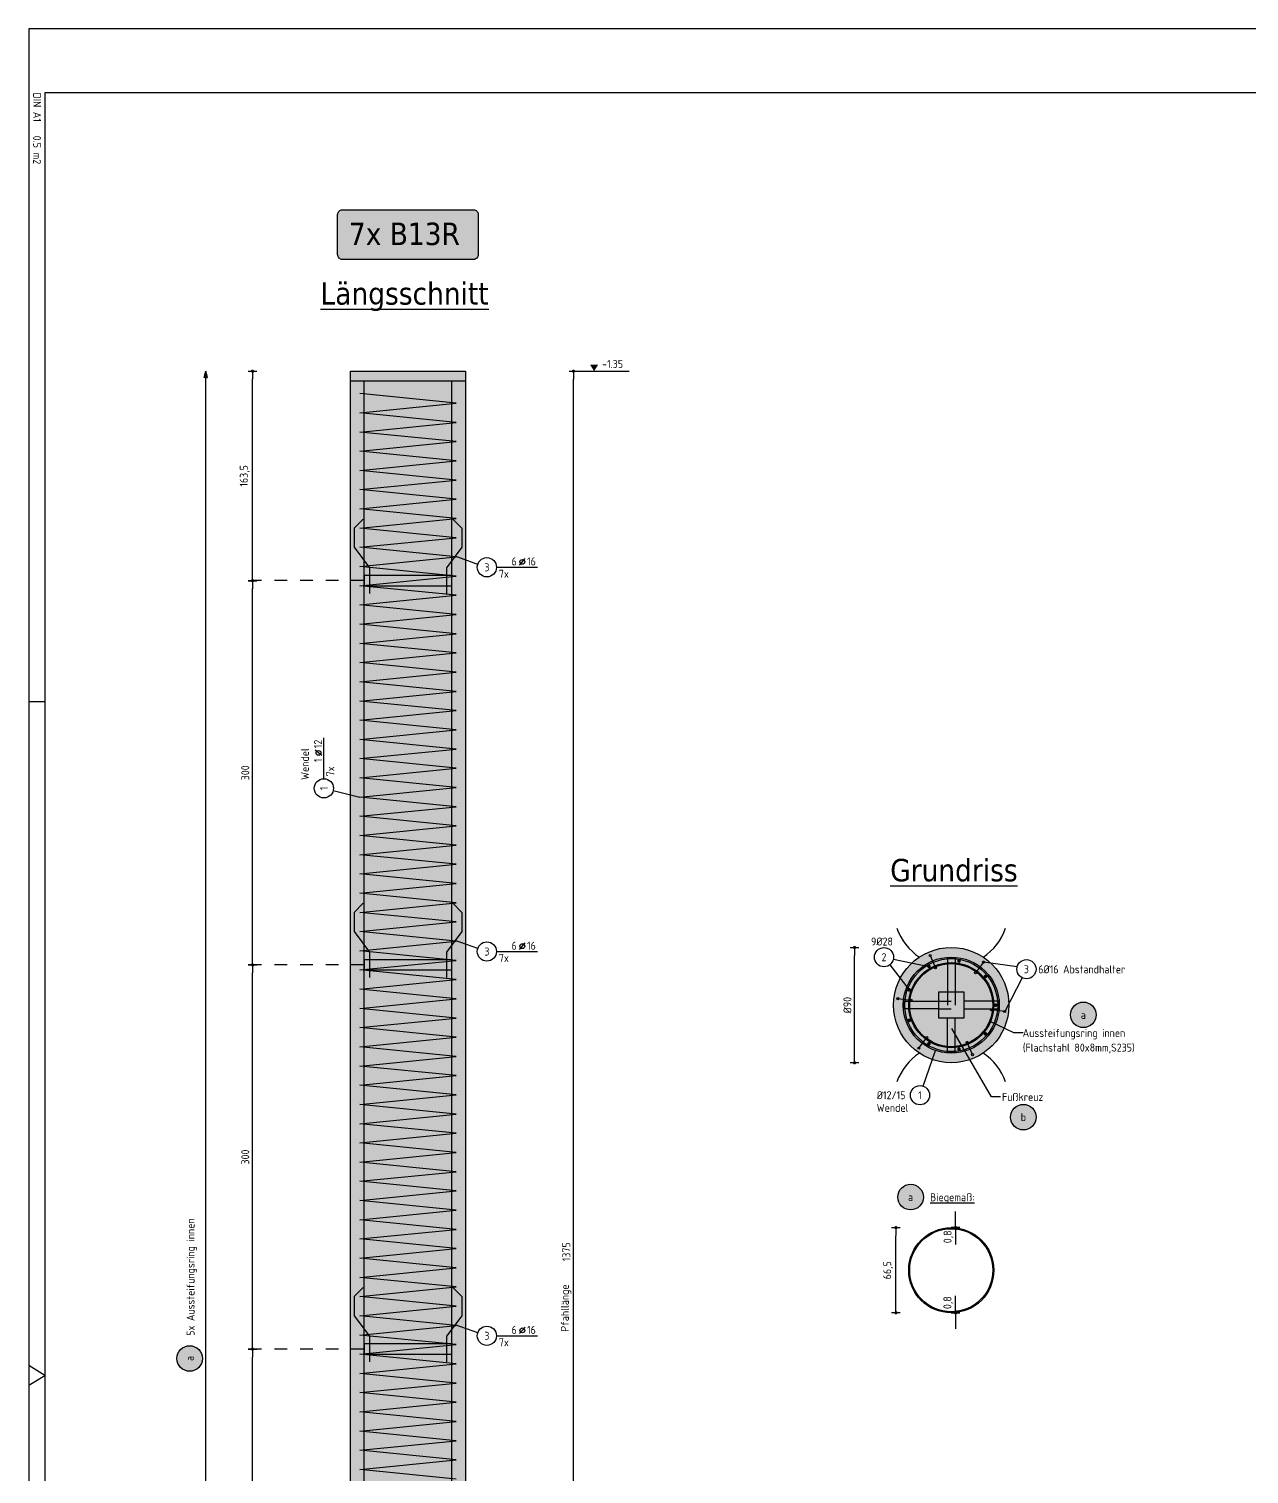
# Model space of a CAD drawing. Extents: x 21 to 40.3, y -0.2 to 20.9.
# Drawn here: x 20.95 to 30.48, y 9.57 to 20.86 of the extents above; entities that cross this region are included whole.
import ezdxf
from ezdxf.enums import TextEntityAlignment as Align

# ---------------------------------------------------------------- set-up
doc = ezdxf.new("R2010")
doc.units = 0
doc.header["$LTSCALE"] = 0.25
for name, pattern in [('AUSGEZOGEN', [1000.01, 1000, 0.01]), ('DASHDOT2', [0.5, 0.25, -0.125, 0, -0.125]), ('DOT', [0.175, 0.05, -0.125])]:
    doc.linetypes.add(name, pattern=pattern)
for name, color, linetype in [('1__LINE_ACI_7', 7, 'Continuous'), ('ACHSEN', 7, 'Continuous'), ('BET-SCHN', 6, 'Continuous'), ('BETON', 7, 'Continuous'), ('grau_hell', 7, 'Continuous'), ('grau_mittel', 7, 'Continuous'), ('HILFE', 7, 'Continuous'), ('koten', 7, 'Continuous'), ('MASSE', 7, 'Continuous'), ('OBJEKT', 7, 'Continuous'), ('POS', 7, 'Continuous'), ('RAHMEN', 7, 'Continuous'), ('RND', 7, 'Continuous'), ('STAHL', 7, 'Continuous'), ('TEXT', 7, 'Continuous')]:
    doc.layers.add(name, color=color, linetype=linetype)
doc.layers.add('NOPLOT', color=7, linetype='Continuous', plot=False)
doc.styles.add('helv', font='tahoma.ttf')
doc.styles.add('txt', font='isocp.shx')
doc.dimstyles.new('DOT_I', dxfattribs={"dimscale": 0.25, "dimtxt": 0.25, "dimasz": 0.25, "dimexe": 0.1, "dimexo": 0.3, "dimgap": 0.1, "dimtad": 1, "dimdec": 3, "dimzin": 3, "dimtxsty": 'txt', "dimblk": 'DOT', "dimblk1": 'DOT', "dimblk2": 'DOT', "dimsah": 1, "dimcen": 0.1, "dimse1": 1, "dimse2": 1, "dimazin": 0, "dimtfac": 1, "dimtdec": 4, "dimtix": 1, "dimtmove": 2, "dimatfit": 3, "dimfxl": 0, "dimtvp": 1, "dimtolj": 1, "dimtzin": 0, "dimarcsym": 0})

# ---------------------------------------------------------------- blocks, each defined once
blk = doc.blocks.new('DINA1')
at = {"layer": 'RAHMEN'}
for p, q in [((0, 59.4), (0, 0)), ((0, 0), (84.1, 0))]:
    blk.add_line(p, q, dxfattribs=at)
at = {"layer": 'RAHMEN', "color": 5}
for p, q in [((2, 58.9), (2, 0.5)), ((2, 0.5), (83.6, 0.5))]:
    blk.add_line(p, q, dxfattribs=at)
at = {"layer": 'RAHMEN', "color": 7}
blk.add_line((21, 0), (21, 0.5), dxfattribs=at)
at = {"layer": 'RAHMEN', "color": 7, "linetype": 'Continuous'}
for p, q in [((42.05, 0.5), (41.74, 0)), ((42.36, 0), (42.05, 0.5))]:
    blk.add_line(p, q, dxfattribs=at)
at = {"layer": 'RAHMEN', "color": 7, "style": 'txt'}
blk.add_text('DIN A1   0.5 m2', height=0.25, dxfattribs=at).set_placement((1.989, 0.133))
blk = doc.blocks.new('OKRD_O')
at = {"color": 0, "linetype": 'ByBlock'}
blk.add_solid([(-0.125, 0.202), (0.125, 0.202), (0, 0)], dxfattribs=at)
at = {"color": 0, "linetype": 'ByBlock', "style": 'txt'}
blk.add_attdef('OKRD', (0.25, 0.1), '', height=0.25, dxfattribs=at)
blk = doc.blocks.new('DOT')
at = {"layer": 'MASSE', "color": 7, "linetype": 'Continuous'}
for p, q in [((0, 0), (-1, 0)), ((0, 0.54), (0, -0.54))]:
    blk.add_line(p, q, dxfattribs=at)
at = {"layer": 'MASSE', "color": 7, "linetype": 'Continuous', "const_width": 0.2}
blk.add_lwpolyline([(-0.1, 0, 1), (0.1, 0, 1)], format="xyb", close=True, dxfattribs=at)
blk = doc.blocks.new('*D27')
at = {"layer": 'Defpoints', "color": 0, "linetype": 'AUSGEZOGEN', "transparency": 16777216}
for p in [(25.204, 18.184), (25.204, 18.184), (25.204, 4.434)]:
    blk.add_point(p, dxfattribs=at)
at = {"layer": 'MASSE', "color": 0, "linetype": 'AUSGEZOGEN', "lineweight": -2, "transparency": 16777216}
blk.add_line((25.204, 4.497), (25.204, 18.122), dxfattribs=at)
at = {"layer": 'MASSE', "color": 0, "linetype": 'AUSGEZOGEN', "lineweight": -2, "transparency": 16777216, "xscale": 0.0625, "yscale": 0.0625, "zscale": 0.0625}
for p, rotation in [((25.204, 18.184), 90), ((25.204, 4.434), 270)]:
    blk.add_blockref('DOT', p, dxfattribs=dict(at, rotation=rotation))
at = {"layer": 'MASSE', "color": 0, "linetype": 'AUSGEZOGEN', "transparency": 16777216, "insert": (25.148, 11.309), "char_height": 0.0625, "attachment_point": 5, "rotation": 90, "style": 'txt'}
blk.add_mtext('\\A1;1375', dxfattribs=at)
blk = doc.blocks.new('*D34')
at = {"layer": 'Defpoints', "color": 0, "linetype": 'AUSGEZOGEN', "transparency": 16777216}
for p in [(22.698, 10.549), (22.698, 10.549), (22.698, 7.549)]:
    blk.add_point(p, dxfattribs=at)
at = {"layer": 'MASSE', "color": 0, "linetype": 'AUSGEZOGEN', "lineweight": -2, "transparency": 16777216}
blk.add_line((22.698, 7.612), (22.698, 10.487), dxfattribs=at)
at = {"layer": 'MASSE', "color": 0, "linetype": 'AUSGEZOGEN', "lineweight": -2, "transparency": 16777216, "xscale": 0.0625, "yscale": 0.0625, "zscale": 0.0625}
for p, rotation in [((22.698, 10.549), 90), ((22.698, 7.549), 270)]:
    blk.add_blockref('DOT', p, dxfattribs=dict(at, rotation=rotation))
at = {"layer": 'MASSE', "color": 0, "linetype": 'AUSGEZOGEN', "transparency": 16777216, "insert": (22.641, 9.049), "char_height": 0.0625, "attachment_point": 5, "rotation": 90, "style": 'txt'}
blk.add_mtext('\\A1;300', dxfattribs=at)
blk = doc.blocks.new('*D35')
at = {"layer": 'Defpoints', "color": 0, "linetype": 'AUSGEZOGEN', "transparency": 16777216}
for p in [(22.698, 13.549), (22.698, 13.549), (22.698, 10.549)]:
    blk.add_point(p, dxfattribs=at)
at = {"layer": 'MASSE', "color": 0, "linetype": 'AUSGEZOGEN', "lineweight": -2, "transparency": 16777216}
blk.add_line((22.698, 10.612), (22.698, 13.487), dxfattribs=at)
at = {"layer": 'MASSE', "color": 0, "linetype": 'AUSGEZOGEN', "lineweight": -2, "transparency": 16777216, "xscale": 0.0625, "yscale": 0.0625, "zscale": 0.0625}
for p, rotation in [((22.698, 13.549), 90), ((22.698, 10.549), 270)]:
    blk.add_blockref('DOT', p, dxfattribs=dict(at, rotation=rotation))
at = {"layer": 'MASSE', "color": 0, "linetype": 'AUSGEZOGEN', "transparency": 16777216, "insert": (22.641, 12.049), "char_height": 0.0625, "attachment_point": 5, "rotation": 90, "style": 'txt'}
blk.add_mtext('\\A1;300', dxfattribs=at)
blk = doc.blocks.new('*D36')
at = {"layer": 'Defpoints', "color": 0, "linetype": 'AUSGEZOGEN', "transparency": 16777216}
for p in [(22.698, 16.549), (22.698, 16.549), (22.698, 13.549)]:
    blk.add_point(p, dxfattribs=at)
at = {"layer": 'MASSE', "color": 0, "linetype": 'AUSGEZOGEN', "lineweight": -2, "transparency": 16777216}
blk.add_line((22.698, 13.612), (22.698, 16.487), dxfattribs=at)
at = {"layer": 'MASSE', "color": 0, "linetype": 'AUSGEZOGEN', "lineweight": -2, "transparency": 16777216, "xscale": 0.0625, "yscale": 0.0625, "zscale": 0.0625}
for p, rotation in [((22.698, 16.549), 90), ((22.698, 13.549), 270)]:
    blk.add_blockref('DOT', p, dxfattribs=dict(at, rotation=rotation))
at = {"layer": 'MASSE', "color": 0, "linetype": 'AUSGEZOGEN', "transparency": 16777216, "insert": (22.641, 15.049), "char_height": 0.0625, "attachment_point": 5, "rotation": 90, "style": 'txt'}
blk.add_mtext('\\A1;300', dxfattribs=at)
blk = doc.blocks.new('*D37')
at = {"layer": 'Defpoints', "color": 0, "linetype": 'AUSGEZOGEN', "transparency": 16777216}
for p in [(22.698, 18.184), (22.698, 18.184), (22.698, 16.549)]:
    blk.add_point(p, dxfattribs=at)
at = {"layer": 'MASSE', "color": 0, "linetype": 'AUSGEZOGEN', "lineweight": -2, "transparency": 16777216}
blk.add_line((22.698, 16.612), (22.698, 18.122), dxfattribs=at)
at = {"layer": 'MASSE', "color": 0, "linetype": 'AUSGEZOGEN', "lineweight": -2, "transparency": 16777216, "xscale": 0.0625, "yscale": 0.0625, "zscale": 0.0625}
for p, rotation in [((22.698, 18.184), 90), ((22.698, 16.549), 270)]:
    blk.add_blockref('DOT', p, dxfattribs=dict(at, rotation=rotation))
at = {"layer": 'MASSE', "color": 0, "linetype": 'AUSGEZOGEN', "transparency": 16777216, "insert": (22.637, 17.367), "char_height": 0.0625, "attachment_point": 5, "rotation": 90, "style": 'txt'}
blk.add_mtext('\\A1;163,5', dxfattribs=at)
blk = doc.blocks.new('Pfeillinie')
at = {"layer": 'TEXT', "linetype": 'Continuous'}
blk.add_hatch(color=7, dxfattribs=at).paths.add_polyline_path([(0, 0), (-0.8, 0.2), (-0.8, 0), (-0.8, -0.2)])
at = {"layer": 'TEXT', "color": 7, "linetype": 'Continuous'}
for p, q in [((-0.8, 0), (-0.8, 0.2)), ((-0.8, 0.2), (0, 0)), ((-0.8, 0), (-0.8, -0.2)), ((-0.8, -0.2), (0, 0))]:
    blk.add_line(p, q, dxfattribs=at)
blk = doc.blocks.new('pos_ausz')
at = {"layer": 'grau_hell', "true_color": 0xfcfcfc}
blk.add_hatch(color=7, dxfattribs=at).paths.add_polyline_path([(-0.4, 0, 1), (0.4, 0, 1)])
at = {"layer": 'POS', "color": 1, "linetype": 'Continuous'}
blk.add_circle((0, 0), 0.4, dxfattribs=at)
at = {"layer": 'POS', "color": 7, "linetype": 'Continuous', "style": 'txt'}
blk.add_attdef('POSNAME', text='', height=0.25, dxfattribs=at).set_placement((0, 0), align=Align.MIDDLE)
blk.add_attdef('POSABM', (0.6, 0.05), '', height=0.25, dxfattribs=at)
blk = doc.blocks.new('RND_LEI')
at = {"layer": 'RND', "color": 7, "linetype": 'Continuous'}
blk.add_line((1.022, 0.066), (1.19, 0.27), dxfattribs=at)
for centre, radius in [((0, 0), 0.3), ((1.106, 0.168), 0.075)]:
    blk.add_circle(centre, radius, dxfattribs=at)
at = {"layer": 'RND', "color": 7, "linetype": 'Continuous', "style": 'txt'}
blk.add_attdef('POSL', text='', height=0.25, dxfattribs=at).set_placement((0, 0), align=Align.MIDDLE)
blk.add_attdef('ANZ', text='', height=0.25, dxfattribs=at).set_placement((0.931, 0.057), align=Align.RIGHT)
for tag, p in [('DUM', (1.253, 0.057)), ('ABSTD', (1.674, 0.057)), ('POSTXT', (0.374, -0.327))]:
    blk.add_attdef(tag, p, '', height=0.25, dxfattribs=at)
blk = doc.blocks.new('*D39')
at = {"layer": 'Defpoints', "color": 0, "linetype": 'AUSGEZOGEN', "transparency": 16777216}
for p in [(27.399, 13.685), (27.399, 13.685), (27.399, 12.785)]:
    blk.add_point(p, dxfattribs=at)
at = {"layer": 'MASSE', "color": 0, "linetype": 'AUSGEZOGEN', "lineweight": -2, "transparency": 16777216}
blk.add_line((27.399, 12.848), (27.399, 13.623), dxfattribs=at)
at = {"layer": 'MASSE', "color": 0, "linetype": 'AUSGEZOGEN', "lineweight": -2, "transparency": 16777216, "xscale": 0.0625, "yscale": 0.0625, "zscale": 0.0625}
for p, rotation in [((27.399, 13.685), 90), ((27.399, 12.785), 270)]:
    blk.add_blockref('DOT', p, dxfattribs=dict(at, rotation=rotation))
at = {"layer": 'MASSE', "color": 0, "linetype": 'AUSGEZOGEN', "transparency": 16777216, "insert": (27.343, 13.235), "char_height": 0.0625, "attachment_point": 5, "rotation": 90, "style": 'txt'}
blk.add_mtext('\\A1;%%C90', dxfattribs=at)
blk = doc.blocks.new('RND_HIN')
at = {"layer": 'RND', "color": 7, "linetype": 'Continuous'}
blk.add_circle((0, 0), 0.3, dxfattribs=at)
at = {"layer": 'RND', "color": 7, "linetype": 'Continuous', "style": 'txt'}
blk.add_attdef('POSI', text='', height=0.25, dxfattribs=at).set_placement((0, 0), align=Align.MIDDLE)
blk = doc.blocks.new('*D43')
at = {"layer": 'Defpoints', "color": 0, "linetype": 'AUSGEZOGEN', "transparency": 16777216}
for p in [(28.188, 11.498), (28.188, 11.498), (28.188, 11.49)]:
    blk.add_point(p, dxfattribs=at)
at = {"layer": 'MASSE', "color": 0, "linetype": 'AUSGEZOGEN', "lineweight": -2, "transparency": 16777216}
for p, q in [((28.188, 11.56), (28.188, 11.623)), ((28.188, 11.49), (28.188, 11.498)), ((28.188, 11.427), (28.188, 11.365))]:
    blk.add_line(p, q, dxfattribs=at)
at = {"layer": 'MASSE', "color": 0, "linetype": 'AUSGEZOGEN', "lineweight": -2, "transparency": 16777216, "xscale": 0.0625, "yscale": 0.0625, "zscale": 0.0625}
for p, rotation in [((28.188, 11.498), 270), ((28.188, 11.49), 90)]:
    blk.add_blockref('DOT', p, dxfattribs=dict(at, rotation=rotation))
at = {"layer": 'MASSE', "color": 0, "linetype": 'AUSGEZOGEN', "transparency": 16777216, "insert": (28.132, 11.426), "char_height": 0.0625, "attachment_point": 5, "rotation": 90, "style": 'txt'}
blk.add_mtext('\\A1;0,8', dxfattribs=at)
blk = doc.blocks.new('*D44')
at = {"layer": 'Defpoints', "color": 0, "linetype": 'AUSGEZOGEN', "transparency": 16777216}
for p in [(28.188, 10.841), (28.188, 10.841), (28.188, 10.833)]:
    blk.add_point(p, dxfattribs=at)
at = {"layer": 'MASSE', "color": 0, "linetype": 'AUSGEZOGEN', "lineweight": -2, "transparency": 16777216}
for p, q in [((28.188, 10.903), (28.188, 10.966)), ((28.188, 10.833), (28.188, 10.841)), ((28.188, 10.77), (28.188, 10.708))]:
    blk.add_line(p, q, dxfattribs=at)
at = {"layer": 'MASSE', "color": 0, "linetype": 'AUSGEZOGEN', "lineweight": -2, "transparency": 16777216, "xscale": 0.0625, "yscale": 0.0625, "zscale": 0.0625}
for p, rotation in [((28.188, 10.841), 270), ((28.188, 10.833), 90)]:
    blk.add_blockref('DOT', p, dxfattribs=dict(at, rotation=rotation))
at = {"layer": 'MASSE', "color": 0, "linetype": 'AUSGEZOGEN', "transparency": 16777216, "insert": (28.131, 10.912), "char_height": 0.0625, "attachment_point": 5, "rotation": 90, "style": 'txt'}
blk.add_mtext('\\A1;0,8', dxfattribs=at)
blk = doc.blocks.new('*D45')
at = {"layer": 'Defpoints', "color": 0, "linetype": 'AUSGEZOGEN', "transparency": 16777216}
for p in [(27.722, 11.498), (27.722, 11.498), (27.722, 10.833)]:
    blk.add_point(p, dxfattribs=at)
at = {"layer": 'MASSE', "color": 0, "linetype": 'AUSGEZOGEN', "lineweight": -2, "transparency": 16777216}
blk.add_line((27.722, 10.895), (27.722, 11.435), dxfattribs=at)
at = {"layer": 'MASSE', "color": 0, "linetype": 'AUSGEZOGEN', "lineweight": -2, "transparency": 16777216, "xscale": 0.0625, "yscale": 0.0625, "zscale": 0.0625}
for p, rotation in [((27.722, 11.498), 90), ((27.722, 10.833), 270)]:
    blk.add_blockref('DOT', p, dxfattribs=dict(at, rotation=rotation))
at = {"layer": 'MASSE', "color": 0, "linetype": 'AUSGEZOGEN', "transparency": 16777216, "insert": (27.661, 11.165), "char_height": 0.0625, "attachment_point": 5, "rotation": 90, "style": 'txt'}
blk.add_mtext('\\A1;66,5', dxfattribs=at)

msp = doc.modelspace()

# ---------------------------------------------------------------- hatches: boundary and pattern name
at = {"layer": 'grau_hell'}
msp.add_hatch(color=9, dxfattribs=at).paths.add_polyline_path([(24.4228, 19.057, 0.4142136), (24.4603, 19.0945), (24.4603, 19.4075, 0.4142136), (24.4228, 19.445), (23.4001, 19.445, 0.4142136), (23.3626, 19.4075), (23.3626, 19.0945, 0.4142136), (23.4001, 19.057)])
at = {"layer": 'grau_mittel'}
for points in [[(24.362, 18.1845), (23.462, 18.1845), (23.462, 4.4345), (24.362, 4.4345)], [(27.7039, 13.2351, 1), (28.6039, 13.2351, 1)]]:
    msp.add_hatch(color=61, dxfattribs=at).paths.add_polyline_path(points)

# ---------------------------------------------------------------- linework, layer by layer
at = {"layer": '1__LINE_ACI_7'}
msp.add_lwpolyline([(28.0538, 13.1352), (28.2539, 13.1352), (28.2539, 13.3351), (28.0538, 13.3351)], close=True, dxfattribs=at)
at = {"layer": 'ACHSEN', "color": 102, "linetype": 'DASHDOT2'}
for p, q in [((23.569, 16.5495), (22.6977, 16.5495)), ((23.569, 13.5495), (22.6977, 13.5495)), ((23.569, 10.5495), (22.6977, 10.5495))]:
    msp.add_line(p, q, dxfattribs=at)
at = {"layer": 'BET-SCHN'}
for centre, start, end in [((28.1539, 13.9851), 199.47122, 236.44269), ((28.1539, 13.9851), 303.55731, 340.52878), ((28.1539, 12.4851), 123.55731, 160.52878), ((28.1539, 12.4851), 19.47122, 56.44269)]:
    msp.add_arc(centre, 0.45, start, end, dxfattribs=at)
at = {"layer": 'BETON', "color": 6, "linetype": 'AUSGEZOGEN'}
for p, q in [((23.462, 4.4345), (23.462, 18.1845)), ((23.462, 18.1845), (24.362, 18.1845)), ((24.362, 18.1845), (24.362, 4.4345))]:
    msp.add_line(p, q, dxfattribs=at)
msp.add_circle((28.1539, 13.2351), 0.45, dxfattribs=at)
at = {"layer": 'HILFE', "color": 102, "linetype": 'AUSGEZOGEN'}
for p, q in [((25.2044, 18.1845), (25.6379, 18.1845)), ((28.1239, 13.6051), (28.1839, 13.6051)), ((27.7838, 13.2651), (27.7838, 13.2051)), ((28.5239, 13.2651), (28.5239, 13.2051)), ((28.4676, 12.5199), (28.1572, 13.0531)), ((28.7142, 13.0177), (28.6414, 13.0177)), ((28.1239, 12.8652), (28.1839, 12.8652)), ((28.5371, 12.5199), (28.4676, 12.5199))]:
    msp.add_line(p, q, dxfattribs=at)
at = {"layer": 'NOPLOT', "color": 191, "linetype": 'Continuous'}
msp.add_line((23.462, 18.1095), (24.362, 18.1095), dxfattribs=at)
at = {"layer": 'OBJEKT', "color": 1, "linetype": 'AUSGEZOGEN'}
msp.add_lwpolyline([(23.4001, 19.445), (24.4228, 19.445, -0.4142136), (24.4603, 19.4075), (24.4603, 19.0945, -0.4142136), (24.4228, 19.057), (23.4001, 19.057, -0.4142136), (23.3626, 19.0945), (23.3626, 19.4075, -0.4142136)], format="xyb", close=True, dxfattribs=at)
at = {"layer": 'POS', "color": 1, "linetype": 'AUSGEZOGEN'}
for centre in [(29.1851, 13.1591), (28.7169, 12.3604), (27.8363, 11.7362), (22.207, 10.4762)]:
    msp.add_circle(centre, 0.1, dxfattribs=at)
at = {"layer": 'RND', "color": 102, "linetype": 'AUSGEZOGEN'}
for p, q in [((24.4566, 16.6761), (24.2797, 16.7397)), ((23.3281, 14.91), (23.5369, 14.8595)), ((24.4566, 13.6761), (24.2797, 13.7397)), ((27.6746, 13.55), (27.8259, 13.3545)), ((27.7021, 13.5943), (27.9794, 13.5374)), ((27.9887, 13.6218), (28.0295, 13.5262)), ((28.4062, 13.5715), (28.3438, 13.4883)), ((28.6679, 13.5337), (28.4062, 13.5715)), ((28.7079, 13.448), (28.5713, 13.1848)), ((27.7364, 13.2855), (27.8396, 13.273)), ((28.6414, 13.0177), (28.4564, 13.107)), ((28.5713, 13.1848), (28.4681, 13.1973)), ((27.9015, 12.8987), (27.9639, 12.9819)), ((27.9344, 12.6027), (28.0309, 12.8809)), ((28.319, 12.8484), (28.2782, 12.9441)), ((24.4566, 10.6761), (24.2797, 10.7397))]:
    msp.add_line(p, q, dxfattribs=at)
at = {"layer": 'RND', "color": 7, "linetype": 'AUSGEZOGEN'}
for p, q in [((24.6031, 16.6536), (24.9231, 16.6536)), ((23.2552, 15.0027), (23.2552, 15.3227)), ((24.6031, 13.6536), (24.9231, 13.6536)), ((24.6031, 10.6536), (24.9231, 10.6536))]:
    msp.add_line(p, q, dxfattribs=at)
at = {"layer": 'RND', "color": 102, "linetype": 'AUSGEZOGEN'}
msp.add_lwpolyline([(22.3338, 4.4345), (22.3338, 18.1845)], dxfattribs=at)
at = {"layer": 'RND', "color": 1, "linetype": 'AUSGEZOGEN'}
for points in [[(23.569, 4.5095), (23.569, 18.1095)], [(24.255, 4.5095), (24.255, 18.1095)], [(24.287, 9.5345), (23.537, 9.6095), (24.287, 9.6845), (23.537, 9.7595), (24.287, 9.8345), (23.537, 9.9095), (24.287, 9.9845), (23.537, 10.0595), (24.287, 10.1345), (23.537, 10.2095), (24.287, 10.2845), (23.537, 10.3595), (24.287, 10.4345), (23.537, 10.5095), (24.2869, 10.5845), (23.5369, 10.6595), (24.2869, 10.7345), (23.5369, 10.8095), (24.2869, 10.8845), (23.5369, 10.9595), (24.2869, 11.0345), (23.5369, 11.1095), (24.2869, 11.1845), (23.5369, 11.2595), (24.2869, 11.3345), (23.5369, 11.4095), (24.2869, 11.4845), (23.5369, 11.5595), (24.2869, 11.6345), (23.5369, 11.7095), (24.2869, 11.7845), (23.5369, 11.8595), (24.2869, 11.9345), (23.5369, 12.0095), (24.2869, 12.0845), (23.5369, 12.1595), (24.2869, 12.2345), (23.5369, 12.3095), (24.2869, 12.3845), (23.5369, 12.4595), (24.2869, 12.5345), (23.5369, 12.6095), (24.2869, 12.6845), (23.5369, 12.7595), (24.2869, 12.8345), (23.5369, 12.9095), (24.2869, 12.9845), (23.5369, 13.0595), (24.2869, 13.1345), (23.5369, 13.2095), (24.2869, 13.2845), (23.5369, 13.3595), (24.2869, 13.4345), (23.5369, 13.5095), (24.2869, 13.5845), (23.5369, 13.6595), (24.2869, 13.7345), (23.5369, 13.8095), (24.2869, 13.8845), (23.5369, 13.9595), (24.2869, 14.0345), (23.5369, 14.1095), (24.2869, 14.1845), (23.5369, 14.2595), (24.2869, 14.3345), (23.5369, 14.4095), (24.2869, 14.4845), (23.5369, 14.5595), (24.2869, 14.6345), (23.5369, 14.7095), (24.2869, 14.7845), (23.5369, 14.8595), (24.2869, 14.9345), (23.5369, 15.0095), (24.2869, 15.0845), (23.5369, 15.1595), (24.2869, 15.2345), (23.5369, 15.3095), (24.2869, 15.3845), (23.5369, 15.4595), (24.2869, 15.5345), (23.5369, 15.6095), (24.2869, 15.6845), (23.5369, 15.7595), (24.2869, 15.8345), (23.5369, 15.9095), (24.2869, 15.9845), (23.5369, 16.0595), (24.2869, 16.1345), (23.5369, 16.2095), (24.2869, 16.2845), (23.5369, 16.3595), (24.2869, 16.4345), (23.5369, 16.5095), (24.2869, 16.5845), (23.5369, 16.6595), (24.2869, 16.7345), (23.5369, 16.8095), (24.2869, 16.8845), (23.5369, 16.9595), (24.2869, 17.0345), (23.5369, 17.1095), (24.2869, 17.1845), (23.5369, 17.2595), (24.2869, 17.3345), (23.5369, 17.4095), (24.2869, 17.4845), (23.5369, 17.5595), (24.2869, 17.6345), (23.5369, 17.7095), (24.2869, 17.7845), (23.5369, 17.8595), (24.2869, 17.9345), (23.5369, 18.0095)], [(23.5627, 17.0302), (23.492, 16.9595), (23.492, 16.8095), (23.612, 16.6495), (23.612, 16.4495)], [(24.2613, 17.0302), (24.332, 16.9595), (24.332, 16.8095), (24.212, 16.6495), (24.212, 16.4495)], [(23.5627, 14.0302), (23.492, 13.9595), (23.492, 13.8095), (23.612, 13.6495), (23.612, 13.4495)], [(24.2613, 14.0302), (24.332, 13.9595), (24.332, 13.8095), (24.212, 13.6495), (24.212, 13.4495)], [(23.5627, 11.0302), (23.492, 10.9595), (23.492, 10.8095), (23.612, 10.6495), (23.612, 10.4495)], [(24.2613, 11.0302), (24.332, 10.9595), (24.332, 10.8095), (24.212, 10.6495), (24.212, 10.4495)]]:
    msp.add_lwpolyline(points, dxfattribs=at)
at = {"layer": 'RND', "color": 7, "linetype": 'AUSGEZOGEN', "const_width": 0.014}
for points in [[(27.9724, 13.5374, 1), (27.9864, 13.5374, 1)], [(28.2075, 13.5788, 1), (28.2215, 13.5788, 1)], [(28.4142, 13.4595, 1), (28.4282, 13.4595, 1)], [(27.8189, 13.3545, 1), (27.8329, 13.3545, 1)], [(28.4959, 13.2351, 1), (28.5099, 13.2351, 1)], [(27.8189, 13.1158, 1), (27.8329, 13.1158, 1)], [(28.4142, 13.0108, 1), (28.4282, 13.0108, 1)], [(27.9724, 12.9329, 1), (27.9864, 12.9329, 1)], [(28.2075, 12.8914, 1), (28.2215, 12.8914, 1)]]:
    msp.add_lwpolyline(points, format="xyb", close=True, dxfattribs=at)
at = {"layer": 'RND', "color": 1, "linetype": 'AUSGEZOGEN'}
for radius in [0.375, 0.363]:
    msp.add_circle((28.1539, 13.2351), radius, dxfattribs=at)
at = {"layer": 'RND', "color": 102, "linetype": 'AUSGEZOGEN'}
for centre in [(27.9887, 13.6218), (28.4062, 13.5715), (28.0295, 13.5262), (28.3438, 13.4883), (27.7364, 13.2855), (27.8396, 13.273), (28.4681, 13.1973), (28.5713, 13.1848), (27.9639, 12.9819), (27.9015, 12.8987), (28.2782, 12.9441), (28.319, 12.8484)]:
    msp.add_circle(centre, 0.008, dxfattribs=at)
at = {"layer": 'STAHL', "color": 102, "linetype": 'AUSGEZOGEN'}
for p, q in [((28.1239, 13.6051), (28.1239, 13.3351)), ((28.1839, 13.6051), (28.1839, 13.3351)), ((27.7838, 13.2651), (28.0538, 13.2651)), ((28.0538, 13.2051), (27.7838, 13.2051)), ((28.5239, 13.2651), (28.2539, 13.2651)), ((28.2539, 13.2051), (28.5239, 13.2051)), ((28.1239, 12.8652), (28.1239, 13.1352)), ((28.1839, 12.8652), (28.1839, 13.1352))]:
    msp.add_line(p, q, dxfattribs=at)
at = {"layer": 'STAHL', "color": 102, "linetype": 'DOT', "ltscale": 0.7}
for p, q in [((28.1239, 13.3351), (28.1239, 13.1352)), ((28.1839, 13.3351), (28.1839, 13.1352)), ((28.0538, 13.2651), (28.2539, 13.2651)), ((28.0538, 13.2051), (28.2539, 13.2051))]:
    msp.add_line(p, q, dxfattribs=at)
at = {"layer": 'STAHL', "color": 102, "linetype": 'AUSGEZOGEN'}
for points in [[(23.569, 16.5095), (24.255, 16.5095), (24.255, 16.5895), (23.569, 16.5895)], [(23.569, 13.5095), (24.255, 13.5095), (24.255, 13.5895), (23.569, 13.5895)], [(23.569, 10.5095), (24.255, 10.5095), (24.255, 10.5895), (23.569, 10.5895)]]:
    msp.add_lwpolyline(points, close=True, dxfattribs=at)
for centre, radius in [((28.1539, 13.2351), 0.3325), ((28.1539, 13.2351), 0.3245), ((28.1539, 11.1651), 0.3325), ((28.1539, 11.1651), 0.3245)]:
    msp.add_circle(centre, radius, dxfattribs=at)

# ---------------------------------------------------------------- block references
at = {"layer": 'koten', "color": 7, "xscale": 0.25, "yscale": 0.25, "zscale": 0.25}
msp.add_blockref('OKRD_O', (25.3651, 18.1845), dxfattribs=at).add_auto_attribs({'OKRD': '-1.35'})
at = {"layer": 'POS', "color": 7, "linetype": 'AUSGEZOGEN', "xscale": 0.25, "yscale": 0.25, "zscale": 0.25}
for p, values in [((29.1851, 13.1591), {'POSNAME': 'a'}), ((28.7169, 12.3604), {'POSNAME': 'b'}), ((27.8363, 11.7362), {'POSNAME': 'a'})]:
    msp.add_blockref('pos_ausz', p, dxfattribs=at).add_auto_attribs(values)
at = {"layer": 'POS', "color": 7, "linetype": 'AUSGEZOGEN', "xscale": 0.25, "yscale": 0.25, "zscale": 0.25, "rotation": 90}
msp.add_blockref('pos_ausz', (22.207, 10.4762), dxfattribs=at).add_auto_attribs({'POSNAME': 'a'})
at = {"layer": 'RAHMEN', "xscale": 0.25, "yscale": 0.25, "zscale": 0.25, "rotation": 270}
msp.add_blockref('DINA1', (20.9516, 20.8569), dxfattribs=at)
at = {"layer": 'RND', "color": 102, "linetype": 'AUSGEZOGEN', "xscale": 0.0625, "yscale": 0.0625, "zscale": 0.0625, "rotation": 90}
msp.add_blockref('Pfeillinie', (22.3338, 18.1845), dxfattribs=at)
at = {"layer": 'RND', "color": 7, "linetype": 'AUSGEZOGEN', "xscale": 0.25, "yscale": 0.25, "zscale": 0.25}
for name, p, values in [('RND_LEI', (24.5281, 16.6536), {'POSL': '3', 'DUM': '16', 'ANZ': '6', 'POSTXT': '7x'}), ('RND_LEI', (24.5281, 13.6536), {'POSL': '3', 'DUM': '16', 'ANZ': '6', 'POSTXT': '7x'}), ('RND_HIN', (27.6286, 13.6093), {'POSI': '2'}), ('RND_HIN', (28.7407, 13.5155), {'POSI': '3'}), ('RND_HIN', (27.9098, 12.5319), {'POSI': '1'}), ('RND_LEI', (24.5281, 10.6536), {'POSL': '3', 'DUM': '16', 'ANZ': '6', 'POSTXT': '7x'})]:
    msp.add_blockref(name, p, dxfattribs=at).add_auto_attribs(values)
at = {"layer": 'RND', "color": 7, "linetype": 'AUSGEZOGEN', "xscale": 0.25, "yscale": 0.25, "zscale": 0.25, "rotation": 90}
msp.add_blockref('RND_LEI', (23.2552, 14.9277), dxfattribs=at).add_auto_attribs({'POSL': '1', 'DUM': '12', 'ANZ': '1', 'POSTXT': '7x'})

# ---------------------------------------------------------------- texts
at = {"layer": 'TEXT', "color": 5, "linetype": 'AUSGEZOGEN', "style": 'helv'}
for s, p in [('7x B13R', (23.4504, 19.1694)), ('%%ULängsschnitt', (23.2289, 18.704)), ('%%UGrundriss', (27.6772, 14.2017))]:
    msp.add_text(s, height=0.175, dxfattribs=at).set_placement(p)
at = {"layer": 'TEXT', "color": 7, "linetype": 'AUSGEZOGEN', "style": 'txt'}
for s, p in [('Wendel', (23.1379, 14.993)), ('Pfahllänge', (25.1679, 10.6851))]:
    msp.add_text(s, height=0.0625, rotation=90, dxfattribs=at).set_placement(p)
for s, p in [('9%%C28', (27.5276, 13.7004)), ('6%%C16 Abstandhalter', (28.8333, 13.4834)), ('Aussteifungsring innen', (28.7113, 12.9866)), ('(Flachstahl 80x8mm,S235)', (28.7125, 12.8723)), ('%%C12/15', (27.572, 12.5005)), ('Fußkreuz', (28.5502, 12.4867)), ('Wendel', (27.5714, 12.4019)), ('%%UBiegemaß:', (27.9888, 11.7037))]:
    msp.add_text(s, height=0.0625, dxfattribs=at).set_placement(p)
at = {"layer": 'TEXT', "color": 7, "linetype": 'DASHDOT2', "style": 'txt'}
msp.add_text('5x Aussteifungsring innen', height=0.0625, rotation=90, dxfattribs=at).set_placement((22.2452, 10.6537))

# ---------------------------------------------------------------- dimensions: what is measured, and where the dimension line sits
at = {"layer": 'MASSE', "color": 7, "linetype": 'AUSGEZOGEN'}
for base, p1, p2, override, picture, middle in [((22.6977, 18.1845), (22.6977, 16.5495), (22.6977, 18.1845), {"dimdec": 1, "dimlfac": 100}, '*D37', (22.6368, 17.367)), ((25.2044, 18.1845), (25.2044, 4.4345), (25.2044, 18.1845), {"dimscale": 0.25, "dimdec": 0, "dimlfac": 100}, '*D27', (25.1481, 11.3095)), ((22.6977, 16.5495), (22.6977, 13.5495), (22.6977, 16.5495), {"dimdec": 0, "dimlfac": 100}, '*D36', (22.6415, 15.0495)), ((22.6977, 13.5495), (22.6977, 10.5495), (22.6977, 13.5495), {"dimdec": 0, "dimlfac": 100}, '*D35', (22.6415, 12.0495)), ((27.7223, 11.4976), (27.7223, 10.8326), (27.7223, 11.4976), {"dimdec": 1, "dimlfac": 100}, '*D45', (27.6614, 11.1651)), ((22.6977, 10.5495), (22.6977, 7.5495), (22.6977, 10.5495), {"dimdec": 0, "dimlfac": 100}, '*D34', (22.6415, 9.0495))]:
    dim = msp.add_linear_dim(base=base, p1=p1, p2=p2, angle=90, dimstyle='DOT_I', override=override, dxfattribs=at)
    dim.commit()
    dim.dimension.update_dxf_attribs({"geometry": picture, "text_midpoint": middle})
dim = msp.add_linear_dim(base=(27.3993, 13.6851), p1=(27.3993, 12.7851), p2=(27.3993, 13.6851), angle=90, text='%%C<>', dimstyle='DOT_I', override={"dimdec": 0, "dimlfac": 100}, dxfattribs=at)
dim.commit()
dim.dimension.update_dxf_attribs({"geometry": '*D39', "text_midpoint": (27.343, 13.2351)})
for base, p1, p2, picture, middle in [((28.1876, 11.4976), (28.1876, 11.4896), (28.1876, 11.4976), '*D43', (28.132, 11.4258)), ((28.1876, 10.8406), (28.1876, 10.8326), (28.1876, 10.8406), '*D44', (28.1312, 10.9119))]:
    dim = msp.add_linear_dim(base=base, p1=p1, p2=p2, angle=90, dimstyle='DOT_I', override={"dimdec": 1, "dimlfac": 100}, dxfattribs=at)
    dim.commit()
    dim.dimension.update_dxf_attribs({"geometry": picture, "text_midpoint": middle, "dimtype": 160})

doc.saveas('drawing.dxf')
